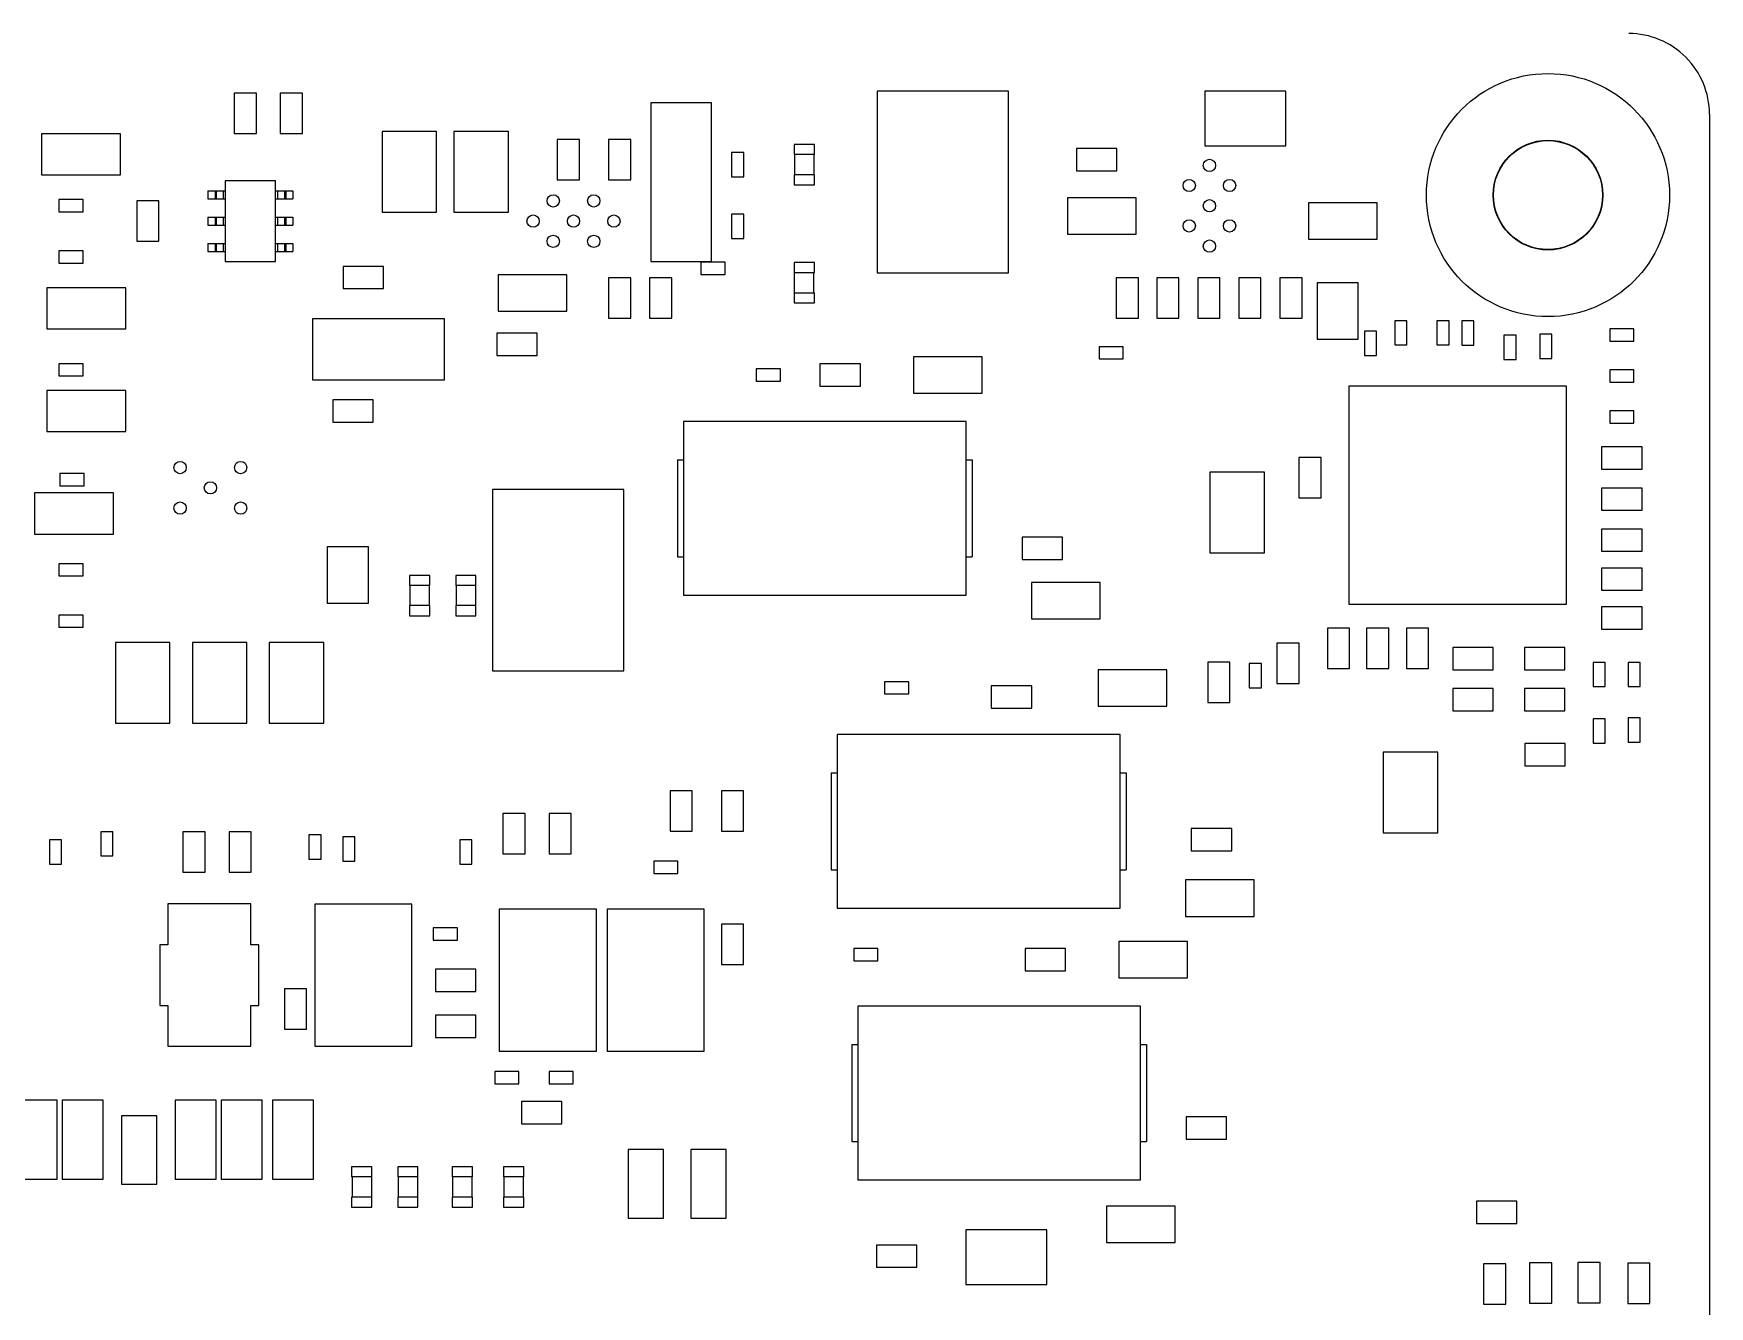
# Model space of a CAD drawing. Header units: millimetres. Extents: x 0 to 420, y 0 to 297.
# Drawn here: x 328.61 to 370.11, y 221.69 to 253.2 of the extents above; entities that cross this region are included whole.
import ezdxf

# ---------------------------------------------------------------- set-up
doc = ezdxf.new("R2010")
doc.units = ezdxf.units.MM

msp = doc.modelspace()

# ---------------------------------------------------------------- linework, layer by layer
at = {"color": 7, "linetype": 'Continuous', "lineweight": 25}
for p, q in [((334.126, 251.727), (333.576, 251.727)), ((333.576, 251.727), (333.576, 250.726)), ((334.126, 250.726), (334.126, 251.727)), ((335.269, 251.727), (334.719, 251.727)), ((334.719, 251.727), (334.719, 250.726)), ((335.269, 250.726), (335.269, 251.727)), ((349.496, 251.773), (349.496, 247.276)), ((352.75, 251.773), (349.496, 251.773)), ((352.75, 247.276), (352.75, 251.773)), ((357.616, 251.774), (357.616, 250.425)), ((359.616, 251.774), (357.616, 251.774)), ((359.616, 250.425), (359.616, 251.774)), ((343.894, 251.488), (343.894, 247.562)), ((345.398, 251.488), (343.894, 251.488)), ((345.398, 247.562), (345.398, 251.488)), ((370.109, 251.204), (370.109, 200.204)), ((328.809, 250.718), (328.809, 249.702)), ((330.765, 250.718), (328.809, 250.718)), ((330.765, 249.702), (330.765, 250.718)), ((333.576, 250.726), (334.126, 250.726)), ((334.719, 250.726), (335.269, 250.726)), ((337.24, 250.779), (337.24, 248.779)), ((338.59, 250.779), (337.24, 250.779)), ((338.59, 248.779), (338.59, 250.779)), ((339.018, 250.779), (339.018, 248.779)), ((340.368, 250.779), (339.018, 250.779)), ((340.368, 248.779), (340.368, 250.779)), ((341.577, 250.584), (341.577, 249.583)), ((342.127, 250.584), (341.577, 250.584)), ((342.127, 249.583), (342.127, 250.584)), ((342.847, 250.584), (342.847, 249.583)), ((343.397, 250.584), (342.847, 250.584)), ((343.397, 249.583), (343.397, 250.584)), ((345.893, 250.256), (345.893, 249.656)), ((346.193, 250.256), (345.893, 250.256)), ((346.193, 249.656), (346.193, 250.256)), ((347.444, 250.456), (347.444, 250.206)), ((347.944, 250.456), (347.444, 250.456)), ((347.944, 250.206), (347.944, 250.456)), ((354.433, 250.359), (354.433, 249.808)), ((355.433, 250.359), (354.433, 250.359)), ((355.433, 249.808), (355.433, 250.359)), ((357.616, 250.425), (359.616, 250.425)), ((347.944, 250.206), (347.444, 250.206)), ((347.454, 250.206), (347.454, 249.706)), ((347.934, 250.206), (347.934, 249.706)), ((328.809, 249.702), (330.765, 249.702)), ((333.353, 249.559), (333.353, 247.559)), ((334.603, 249.559), (333.353, 249.559)), ((334.603, 247.559), (334.603, 249.559)), ((341.577, 249.583), (342.127, 249.583)), ((342.847, 249.583), (343.397, 249.583)), ((345.893, 249.656), (346.193, 249.656)), ((347.444, 249.706), (347.444, 249.456)), ((347.944, 249.706), (347.444, 249.706)), ((347.444, 249.456), (347.944, 249.456)), ((347.944, 249.456), (347.944, 249.706)), ((354.433, 249.808), (355.433, 249.808)), ((329.233, 249.091), (329.233, 248.79)), ((329.833, 249.091), (329.233, 249.091)), ((329.833, 248.79), (329.833, 249.091)), ((331.163, 249.06), (331.163, 248.059)), ((331.713, 249.06), (331.163, 249.06)), ((331.713, 248.059), (331.713, 249.06)), ((332.928, 249.309), (332.928, 249.109)), ((332.928, 249.309), (333.103, 249.309)), ((332.928, 249.109), (333.103, 249.109)), ((333.103, 249.309), (333.103, 249.109)), ((333.103, 249.309), (333.133, 249.309)), ((333.103, 249.109), (333.133, 249.109)), ((333.133, 249.309), (333.133, 249.109)), ((333.133, 249.309), (333.303, 249.309)), ((333.133, 249.109), (333.303, 249.109)), ((333.303, 249.309), (333.303, 249.109)), ((333.303, 249.309), (333.353, 249.309)), ((333.303, 249.109), (333.353, 249.109)), ((334.603, 249.309), (334.653, 249.309)), ((334.603, 249.109), (334.653, 249.109)), ((334.653, 249.309), (334.653, 249.109)), ((334.653, 249.309), (334.823, 249.309)), ((334.653, 249.109), (334.823, 249.109)), ((334.823, 249.309), (334.823, 249.109)), ((334.823, 249.309), (334.853, 249.309)), ((334.823, 249.109), (334.853, 249.109)), ((334.853, 249.309), (334.853, 249.109)), ((334.853, 249.309), (335.028, 249.309)), ((334.853, 249.109), (335.028, 249.109)), ((335.028, 249.309), (335.028, 249.109)), ((355.91, 249.137), (354.21, 249.137)), ((354.21, 249.137), (354.21, 248.236)), ((355.91, 248.236), (355.91, 249.137)), ((360.179, 249.01), (360.179, 248.109)), ((361.879, 249.01), (360.179, 249.01)), ((361.879, 248.109), (361.879, 249.01)), ((329.233, 248.79), (329.833, 248.79)), ((332.928, 248.659), (332.928, 248.459)), ((332.928, 248.659), (333.103, 248.659)), ((333.103, 248.659), (333.103, 248.459)), ((333.103, 248.659), (333.133, 248.659)), ((333.133, 248.659), (333.133, 248.459)), ((333.133, 248.659), (333.303, 248.659)), ((333.303, 248.659), (333.303, 248.459)), ((333.303, 248.659), (333.353, 248.659)), ((334.603, 248.659), (334.653, 248.659)), ((334.653, 248.659), (334.653, 248.459)), ((334.653, 248.659), (334.823, 248.659)), ((334.823, 248.659), (334.823, 248.459)), ((334.823, 248.659), (334.853, 248.659)), ((334.853, 248.659), (334.853, 248.459)), ((334.853, 248.659), (335.028, 248.659)), ((335.028, 248.659), (335.028, 248.459)), ((337.24, 248.779), (338.59, 248.779)), ((339.018, 248.779), (340.368, 248.779)), ((346.193, 248.732), (345.893, 248.732)), ((345.893, 248.732), (345.893, 248.132)), ((346.193, 248.132), (346.193, 248.732)), ((332.928, 248.459), (333.103, 248.459)), ((333.103, 248.459), (333.133, 248.459)), ((333.133, 248.459), (333.303, 248.459)), ((333.303, 248.459), (333.353, 248.459)), ((334.603, 248.459), (334.653, 248.459)), ((334.653, 248.459), (334.823, 248.459)), ((334.823, 248.459), (334.853, 248.459)), ((334.853, 248.459), (335.028, 248.459)), ((354.21, 248.236), (355.91, 248.236)), ((329.233, 247.821), (329.233, 247.52)), ((329.833, 247.821), (329.233, 247.821)), ((329.833, 247.52), (329.833, 247.821)), ((331.163, 248.059), (331.713, 248.059)), ((332.928, 248.009), (332.928, 247.809)), ((332.928, 248.009), (333.103, 248.009)), ((332.928, 247.809), (333.103, 247.809)), ((333.103, 248.009), (333.103, 247.809)), ((333.103, 248.009), (333.133, 248.009)), ((333.103, 247.809), (333.133, 247.809)), ((333.133, 248.009), (333.133, 247.809)), ((333.133, 248.009), (333.303, 248.009)), ((333.133, 247.809), (333.303, 247.809)), ((333.303, 248.009), (333.303, 247.809)), ((333.303, 248.009), (333.353, 248.009)), ((333.303, 247.809), (333.353, 247.809)), ((334.603, 248.009), (334.653, 248.009)), ((334.603, 247.809), (334.653, 247.809)), ((334.653, 248.009), (334.653, 247.809)), ((334.653, 248.009), (334.823, 248.009)), ((334.653, 247.809), (334.823, 247.809)), ((334.823, 248.009), (334.823, 247.809)), ((334.823, 248.009), (334.853, 248.009)), ((334.823, 247.809), (334.853, 247.809)), ((334.853, 248.009), (334.853, 247.809)), ((334.853, 248.009), (335.028, 248.009)), ((334.853, 247.809), (335.028, 247.809)), ((335.028, 248.009), (335.028, 247.809)), ((345.893, 248.132), (346.193, 248.132)), ((360.179, 248.109), (361.879, 248.109)), ((329.233, 247.52), (329.833, 247.52)), ((333.353, 247.559), (334.603, 247.559)), ((336.272, 247.438), (336.272, 246.887)), ((337.272, 247.438), (336.272, 247.438)), ((337.272, 246.887), (337.272, 247.438)), ((343.894, 247.562), (345.398, 247.562)), ((345.133, 247.541), (345.133, 247.241)), ((345.733, 247.541), (345.133, 247.541)), ((345.733, 247.241), (345.733, 247.541)), ((347.444, 247.535), (347.444, 247.285)), ((347.944, 247.535), (347.444, 247.535)), ((347.944, 247.285), (347.944, 247.535)), ((340.113, 247.232), (340.113, 246.331)), ((341.813, 247.232), (340.113, 247.232)), ((341.813, 246.331), (341.813, 247.232)), ((342.847, 247.155), (342.847, 246.154)), ((343.397, 247.155), (342.847, 247.155)), ((343.397, 246.154), (343.397, 247.155)), ((343.863, 247.155), (343.863, 246.154)), ((344.413, 247.155), (343.863, 247.155)), ((344.413, 246.154), (344.413, 247.155)), ((345.133, 247.241), (345.733, 247.241)), ((347.444, 247.285), (347.944, 247.285)), ((347.454, 246.785), (347.454, 247.285)), ((347.934, 246.785), (347.934, 247.285)), ((349.496, 247.276), (352.75, 247.276)), ((355.42, 247.155), (355.42, 246.154)), ((355.97, 247.155), (355.42, 247.155)), ((355.97, 246.154), (355.97, 247.155)), ((356.971, 247.157), (356.421, 247.157)), ((356.421, 247.157), (356.421, 246.157)), ((356.971, 246.157), (356.971, 247.157)), ((357.437, 247.157), (357.437, 246.157)), ((357.987, 247.157), (357.437, 247.157)), ((357.987, 246.157), (357.987, 247.157)), ((358.453, 247.157), (358.453, 246.157)), ((359.003, 247.157), (358.453, 247.157)), ((359.003, 246.157), (359.003, 247.157)), ((359.469, 247.157), (359.469, 246.157)), ((360.019, 247.157), (359.469, 247.157)), ((360.019, 246.157), (360.019, 247.157)), ((361.41, 247.035), (360.394, 247.035)), ((360.394, 247.035), (360.394, 245.638)), ((361.41, 245.638), (361.41, 247.035)), ((328.936, 246.908), (328.936, 245.892)), ((330.892, 246.908), (328.936, 246.908)), ((330.892, 245.892), (330.892, 246.908)), ((336.272, 246.887), (337.272, 246.887)), ((347.444, 246.785), (347.444, 246.535)), ((347.444, 246.785), (347.944, 246.785)), ((347.444, 246.535), (347.944, 246.535)), ((347.944, 246.535), (347.944, 246.785)), ((335.52, 246.137), (335.52, 244.632)), ((338.786, 246.137), (335.52, 246.137)), ((338.786, 244.632), (338.786, 246.137)), ((340.113, 246.331), (341.813, 246.331)), ((342.847, 246.154), (343.397, 246.154)), ((343.863, 246.154), (344.413, 246.154)), ((355.42, 246.154), (355.97, 246.154)), ((356.421, 246.157), (356.971, 246.157)), ((357.437, 246.157), (357.987, 246.157)), ((358.453, 246.157), (359.003, 246.157)), ((359.469, 246.157), (360.019, 246.157)), ((328.936, 245.892), (330.892, 245.892)), ((340.082, 245.787), (340.082, 245.236)), ((341.082, 245.787), (340.082, 245.787)), ((341.082, 245.236), (341.082, 245.787)), ((361.565, 245.834), (361.565, 245.234)), ((361.865, 245.834), (361.565, 245.834)), ((361.865, 245.234), (361.865, 245.834)), ((362.314, 246.093), (362.314, 245.493)), ((362.614, 246.093), (362.314, 246.093)), ((362.614, 245.493), (362.614, 246.093)), ((363.36, 246.093), (363.36, 245.493)), ((363.661, 246.093), (363.36, 246.093)), ((363.661, 245.493), (363.661, 246.093)), ((363.973, 246.091), (363.973, 245.491)), ((364.273, 246.091), (363.973, 246.091)), ((364.273, 245.491), (364.273, 246.091)), ((365.019, 245.735), (365.019, 245.135)), ((365.319, 245.735), (365.019, 245.735)), ((365.319, 245.135), (365.319, 245.735)), ((365.908, 245.761), (365.908, 245.161)), ((366.208, 245.761), (365.908, 245.761)), ((366.208, 245.161), (366.208, 245.761)), ((367.638, 245.89), (367.638, 245.59)), ((368.238, 245.89), (367.638, 245.89)), ((368.238, 245.59), (368.238, 245.89)), ((354.994, 245.448), (354.994, 245.148)), ((355.594, 245.448), (354.994, 245.448)), ((355.594, 245.148), (355.594, 245.448)), ((360.394, 245.638), (361.41, 245.638)), ((362.314, 245.493), (362.614, 245.493)), ((363.36, 245.493), (363.661, 245.493)), ((363.973, 245.491), (364.273, 245.491)), ((367.638, 245.59), (368.238, 245.59)), ((329.233, 245.027), (329.233, 244.726)), ((329.833, 245.027), (329.233, 245.027)), ((329.833, 244.726), (329.833, 245.027)), ((340.082, 245.236), (341.082, 245.236)), ((346.505, 244.9), (346.505, 244.599)), ((347.105, 244.9), (346.505, 244.9)), ((347.105, 244.599), (347.105, 244.9)), ((348.083, 245.025), (348.083, 244.474)), ((349.083, 245.025), (348.083, 245.025)), ((349.083, 244.474), (349.083, 245.025)), ((350.4, 245.2), (350.4, 244.299)), ((352.1, 245.2), (350.4, 245.2)), ((352.1, 244.299), (352.1, 245.2)), ((354.994, 245.148), (355.594, 245.148)), ((361.565, 245.234), (361.865, 245.234)), ((365.019, 245.135), (365.319, 245.135)), ((365.908, 245.161), (366.208, 245.161)), ((367.638, 244.874), (367.638, 244.574)), ((368.238, 244.874), (367.638, 244.874)), ((368.238, 244.574), (368.238, 244.874)), ((329.233, 244.726), (329.833, 244.726)), ((335.52, 244.632), (338.786, 244.632)), ((346.505, 244.599), (347.105, 244.599)), ((348.083, 244.474), (349.083, 244.474)), ((361.175, 244.476), (361.175, 239.079)), ((366.572, 244.476), (361.175, 244.476)), ((366.572, 239.079), (366.572, 244.476)), ((367.638, 244.574), (368.238, 244.574)), ((328.936, 244.368), (328.936, 243.352)), ((330.892, 244.368), (328.936, 244.368)), ((330.892, 243.352), (330.892, 244.368)), ((336.018, 244.136), (336.018, 243.585)), ((337.018, 244.136), (336.018, 244.136)), ((337.018, 243.585), (337.018, 244.136)), ((350.4, 244.299), (352.1, 244.299)), ((367.638, 243.858), (367.638, 243.558)), ((368.238, 243.858), (367.638, 243.858)), ((368.238, 243.558), (368.238, 243.858)), ((328.936, 243.352), (330.892, 243.352)), ((336.018, 243.585), (337.018, 243.585)), ((344.702, 243.597), (344.702, 239.297)), ((351.702, 243.597), (344.702, 243.597)), ((351.702, 239.297), (351.702, 243.597)), ((367.638, 243.558), (368.238, 243.558)), ((367.438, 242.967), (367.438, 242.417)), ((368.438, 242.967), (367.438, 242.967)), ((368.438, 242.417), (368.438, 242.967)), ((344.552, 242.647), (344.552, 240.247)), ((344.552, 242.647), (344.702, 242.647)), ((351.702, 242.647), (351.852, 242.647)), ((351.852, 242.647), (351.852, 240.247)), ((359.941, 242.71), (359.941, 241.709)), ((360.491, 242.71), (359.941, 242.71)), ((360.491, 241.709), (360.491, 242.71)), ((367.438, 242.417), (368.438, 242.417)), ((329.258, 242.309), (329.258, 242.009)), ((329.858, 242.309), (329.258, 242.309)), ((329.258, 242.009), (329.858, 242.009)), ((329.858, 242.009), (329.858, 242.309)), ((357.738, 242.346), (357.738, 240.346)), ((359.088, 242.346), (357.738, 242.346)), ((359.088, 240.346), (359.088, 242.346)), ((328.631, 241.828), (328.631, 240.812)), ((330.587, 241.828), (328.631, 241.828)), ((330.587, 240.812), (330.587, 241.828)), ((339.971, 241.918), (339.971, 237.421)), ((343.225, 241.918), (339.971, 241.918)), ((343.225, 237.421), (343.225, 241.918)), ((359.941, 241.709), (360.491, 241.709)), ((367.438, 241.951), (367.438, 241.401)), ((368.438, 241.951), (367.438, 241.951)), ((368.438, 241.401), (368.438, 241.951)), ((367.438, 241.401), (368.438, 241.401)), ((328.631, 240.812), (330.587, 240.812)), ((354.087, 240.732), (353.087, 240.732)), ((353.087, 240.732), (353.087, 240.182)), ((354.087, 240.182), (354.087, 240.732)), ((367.438, 240.935), (367.438, 240.385)), ((368.438, 240.935), (367.438, 240.935)), ((368.438, 240.385), (368.438, 240.935)), ((336.899, 240.495), (335.883, 240.495)), ((335.883, 240.495), (335.883, 239.098)), ((336.899, 239.098), (336.899, 240.495)), ((357.738, 240.346), (359.088, 240.346)), ((367.438, 240.385), (368.438, 240.385)), ((329.233, 240.074), (329.233, 239.773)), ((329.833, 240.074), (329.233, 240.074)), ((329.833, 239.773), (329.833, 240.074)), ((344.552, 240.247), (344.702, 240.247)), ((351.702, 240.247), (351.852, 240.247)), ((353.087, 240.182), (354.087, 240.182)), ((367.438, 239.97), (367.438, 239.42)), ((368.438, 239.97), (367.438, 239.97)), ((368.438, 239.42), (368.438, 239.97)), ((329.233, 239.773), (329.833, 239.773)), ((337.919, 239.788), (337.919, 239.538)), ((338.419, 239.788), (337.919, 239.788)), ((338.419, 239.538), (337.919, 239.538)), ((337.929, 239.538), (337.929, 239.038)), ((338.409, 239.538), (338.409, 239.038)), ((338.419, 239.538), (338.419, 239.788)), ((339.562, 239.788), (339.062, 239.788)), ((339.062, 239.788), (339.062, 239.538)), ((339.562, 239.538), (339.062, 239.538)), ((339.072, 239.538), (339.072, 239.038)), ((339.552, 239.538), (339.552, 239.038)), ((339.562, 239.538), (339.562, 239.788)), ((353.321, 239.612), (353.321, 238.711)), ((355.021, 239.612), (353.321, 239.612)), ((355.021, 238.711), (355.021, 239.612)), ((335.883, 239.098), (336.899, 239.098)), ((344.702, 239.297), (351.702, 239.297)), ((361.175, 239.079), (366.572, 239.079)), ((367.438, 239.42), (368.438, 239.42)), ((329.233, 238.804), (329.233, 238.503)), ((329.833, 238.804), (329.233, 238.804)), ((329.833, 238.503), (329.833, 238.804)), ((337.919, 239.038), (337.919, 238.788)), ((338.419, 239.038), (337.919, 239.038)), ((337.919, 238.788), (338.419, 238.788)), ((338.419, 238.788), (338.419, 239.038)), ((339.062, 239.038), (339.062, 238.788)), ((339.562, 239.038), (339.062, 239.038)), ((339.062, 238.788), (339.562, 238.788)), ((339.562, 238.788), (339.562, 239.038)), ((353.321, 238.711), (355.021, 238.711)), ((367.438, 239.005), (367.438, 238.455)), ((368.438, 239.005), (367.438, 239.005)), ((368.438, 238.455), (368.438, 239.005)), ((329.233, 238.503), (329.833, 238.503)), ((360.647, 238.483), (360.647, 237.483)), ((361.197, 238.483), (360.647, 238.483)), ((361.197, 237.483), (361.197, 238.483)), ((361.618, 238.483), (361.618, 237.483)), ((362.168, 238.483), (361.618, 238.483)), ((362.168, 237.483), (362.168, 238.483)), ((362.603, 238.483), (362.603, 237.483)), ((363.153, 238.483), (362.603, 238.483)), ((363.153, 237.483), (363.153, 238.483)), ((367.438, 238.455), (368.438, 238.455)), ((330.636, 238.129), (330.636, 236.129)), ((331.986, 238.129), (330.636, 238.129)), ((331.986, 236.129), (331.986, 238.129)), ((332.541, 238.129), (332.541, 236.129)), ((333.891, 238.129), (332.541, 238.129)), ((333.891, 236.129), (333.891, 238.129)), ((334.446, 238.129), (334.446, 236.129)), ((335.796, 238.129), (334.446, 238.129)), ((335.796, 236.129), (335.796, 238.129)), ((359.945, 238.112), (359.395, 238.112)), ((359.395, 238.112), (359.395, 237.112)), ((359.945, 237.112), (359.945, 238.112)), ((363.752, 238.001), (363.752, 237.451)), ((364.752, 238.001), (363.752, 238.001)), ((364.752, 237.451), (364.752, 238.001)), ((365.53, 238.001), (365.53, 237.451)), ((366.53, 238.001), (365.53, 238.001)), ((366.53, 237.451), (366.53, 238.001)), ((339.971, 237.421), (343.225, 237.421)), ((356.672, 237.453), (354.972, 237.453)), ((354.972, 237.453), (354.972, 236.552)), ((356.672, 236.552), (356.672, 237.453)), ((357.683, 237.642), (357.683, 236.642)), ((358.233, 237.642), (357.683, 237.642)), ((358.233, 236.642), (358.233, 237.642)), ((358.712, 237.605), (358.712, 237.005)), ((359.012, 237.605), (358.712, 237.605)), ((359.012, 237.005), (359.012, 237.605)), ((360.647, 237.483), (361.197, 237.483)), ((361.618, 237.483), (362.168, 237.483)), ((362.603, 237.483), (363.153, 237.483)), ((363.752, 237.451), (364.752, 237.451)), ((365.53, 237.451), (366.53, 237.451)), ((367.229, 237.633), (367.229, 237.033)), ((367.529, 237.633), (367.229, 237.633)), ((367.529, 237.033), (367.529, 237.633)), ((368.393, 237.633), (368.092, 237.633)), ((368.092, 237.633), (368.092, 237.033)), ((368.393, 237.033), (368.393, 237.633)), ((349.68, 237.153), (349.68, 236.852)), ((350.28, 237.153), (349.68, 237.153)), ((350.28, 236.852), (350.28, 237.153)), ((352.325, 237.049), (352.325, 236.499)), ((353.325, 237.049), (352.325, 237.049)), ((353.325, 236.499), (353.325, 237.049)), ((358.712, 237.005), (359.012, 237.005)), ((359.395, 237.112), (359.945, 237.112)), ((363.752, 236.985), (363.752, 236.435)), ((364.752, 236.985), (363.752, 236.985)), ((364.752, 236.435), (364.752, 236.985)), ((365.53, 236.985), (365.53, 236.435)), ((366.53, 236.985), (365.53, 236.985)), ((366.53, 236.435), (366.53, 236.985)), ((367.229, 237.033), (367.529, 237.033)), ((368.092, 237.033), (368.393, 237.033)), ((349.68, 236.852), (350.28, 236.852)), ((357.683, 236.642), (358.233, 236.642)), ((352.325, 236.499), (353.325, 236.499)), ((354.972, 236.552), (356.672, 236.552)), ((363.752, 236.435), (364.752, 236.435)), ((365.53, 236.435), (366.53, 236.435)), ((367.229, 236.236), (367.229, 235.636)), ((367.529, 236.236), (367.229, 236.236)), ((367.529, 235.636), (367.529, 236.236)), ((368.092, 236.261), (368.092, 235.661)), ((368.393, 236.261), (368.092, 236.261)), ((368.393, 235.661), (368.393, 236.261)), ((330.636, 236.129), (331.986, 236.129)), ((332.541, 236.129), (333.891, 236.129)), ((334.446, 236.129), (335.796, 236.129)), ((348.512, 235.85), (348.512, 231.55)), ((355.512, 235.85), (348.512, 235.85)), ((355.512, 231.55), (355.512, 235.85)), ((362.031, 235.412), (362.031, 233.412)), ((363.38, 235.412), (362.031, 235.412)), ((363.38, 233.412), (363.38, 235.412)), ((365.533, 235.627), (365.533, 235.076)), ((366.533, 235.627), (365.533, 235.627)), ((366.533, 235.076), (366.533, 235.627)), ((367.229, 235.636), (367.529, 235.636)), ((368.092, 235.661), (368.393, 235.661)), ((348.362, 234.9), (348.362, 232.5)), ((348.362, 234.9), (348.512, 234.9)), ((355.512, 234.9), (355.662, 234.9)), ((355.662, 234.9), (355.662, 232.5)), ((365.533, 235.076), (366.533, 235.076)), ((344.921, 234.455), (344.371, 234.455)), ((344.371, 234.455), (344.371, 233.454)), ((344.921, 233.454), (344.921, 234.455)), ((346.191, 234.455), (345.641, 234.455)), ((345.641, 234.455), (345.641, 233.454)), ((346.191, 233.454), (346.191, 234.455)), ((340.231, 233.896), (340.231, 232.896)), ((340.781, 233.896), (340.231, 233.896)), ((340.781, 232.896), (340.781, 233.896)), ((341.374, 233.896), (341.374, 232.896)), ((341.924, 233.896), (341.374, 233.896)), ((341.924, 232.896), (341.924, 233.896)), ((329.302, 233.238), (329.002, 233.238)), ((329.002, 233.238), (329.002, 232.638)), ((329.302, 232.638), (329.302, 233.238)), ((330.572, 233.442), (330.272, 233.442)), ((330.272, 233.442), (330.272, 232.842)), ((330.572, 232.842), (330.572, 233.442)), ((332.306, 233.439), (332.306, 232.438)), ((332.856, 233.439), (332.306, 233.439)), ((332.856, 232.438), (332.856, 233.439)), ((333.449, 233.439), (333.449, 232.438)), ((333.999, 233.439), (333.449, 233.439)), ((333.999, 232.438), (333.999, 233.439)), ((335.728, 233.365), (335.428, 233.365)), ((335.428, 233.365), (335.428, 232.765)), ((335.728, 232.765), (335.728, 233.365)), ((336.266, 233.315), (336.266, 232.715)), ((336.567, 233.315), (336.266, 233.315)), ((336.567, 232.715), (336.567, 233.315)), ((339.462, 233.238), (339.162, 233.238)), ((339.162, 233.238), (339.162, 232.638)), ((339.462, 232.638), (339.462, 233.238)), ((344.371, 233.454), (344.921, 233.454)), ((345.641, 233.454), (346.191, 233.454)), ((357.278, 233.518), (357.278, 232.968)), ((358.278, 233.518), (357.278, 233.518)), ((358.278, 232.968), (358.278, 233.518)), ((362.031, 233.412), (363.38, 233.412)), ((330.272, 232.842), (330.572, 232.842)), ((340.231, 232.896), (340.781, 232.896)), ((341.374, 232.896), (341.924, 232.896)), ((357.278, 232.968), (358.278, 232.968)), ((329.002, 232.638), (329.302, 232.638)), ((332.306, 232.438), (332.856, 232.438)), ((333.449, 232.438), (333.999, 232.438)), ((335.428, 232.765), (335.728, 232.765)), ((336.266, 232.715), (336.567, 232.715)), ((339.162, 232.638), (339.462, 232.638)), ((343.965, 232.708), (343.965, 232.407)), ((344.565, 232.708), (343.965, 232.708)), ((344.565, 232.407), (344.565, 232.708)), ((348.362, 232.5), (348.512, 232.5)), ((355.512, 232.5), (355.662, 232.5)), ((343.965, 232.407), (344.565, 232.407)), ((357.131, 232.246), (357.131, 231.345)), ((358.831, 232.246), (357.131, 232.246)), ((358.831, 231.345), (358.831, 232.246)), ((331.931, 231.653), (331.931, 230.643)), ((333.993, 231.653), (331.931, 231.653)), ((333.993, 230.643), (333.993, 231.653)), ((335.57, 231.649), (335.57, 228.131)), ((337.974, 231.649), (335.57, 231.649)), ((337.974, 228.131), (337.974, 231.649)), ((340.142, 231.522), (340.142, 228.004)), ((342.546, 231.522), (340.142, 231.522)), ((342.546, 228.004), (342.546, 231.522)), ((342.809, 231.522), (342.809, 228.004)), ((345.213, 231.522), (342.809, 231.522)), ((345.213, 228.004), (345.213, 231.522)), ((348.512, 231.55), (355.512, 231.55)), ((357.131, 231.345), (358.831, 231.345)), ((338.504, 231.057), (338.504, 230.756)), ((339.104, 231.057), (338.504, 231.057)), ((338.504, 230.756), (339.104, 230.756)), ((339.104, 230.756), (339.104, 231.057)), ((345.641, 231.153), (345.641, 230.152)), ((346.191, 231.153), (345.641, 231.153)), ((346.191, 230.152), (346.191, 231.153)), ((331.735, 230.643), (331.735, 229.138)), ((331.931, 230.643), (331.735, 230.643)), ((334.189, 230.643), (333.993, 230.643)), ((334.189, 229.138), (334.189, 230.643)), ((348.918, 230.549), (348.918, 230.248)), ((349.518, 230.549), (348.918, 230.549)), ((349.518, 230.248), (349.518, 230.549)), ((353.163, 230.547), (353.163, 229.996)), ((354.163, 230.547), (353.163, 230.547)), ((354.163, 229.996), (354.163, 230.547)), ((357.18, 230.722), (355.48, 230.722)), ((355.48, 230.722), (355.48, 229.821)), ((357.18, 229.821), (357.18, 230.722)), ((339.558, 230.039), (338.558, 230.039)), ((338.558, 230.039), (338.558, 229.488)), ((339.558, 229.488), (339.558, 230.039)), ((345.641, 230.152), (346.191, 230.152)), ((348.918, 230.248), (349.518, 230.248)), ((353.163, 229.996), (354.163, 229.996)), ((335.371, 229.552), (334.821, 229.552)), ((334.821, 229.552), (334.821, 228.552)), ((335.371, 228.552), (335.371, 229.552)), ((355.48, 229.821), (357.18, 229.821)), ((331.735, 229.138), (331.931, 229.138)), ((331.931, 229.138), (331.931, 228.128)), ((333.993, 229.138), (334.189, 229.138)), ((333.993, 228.128), (333.993, 229.138)), ((338.558, 229.488), (339.558, 229.488)), ((349.02, 229.119), (349.02, 224.819)), ((356.02, 229.119), (349.02, 229.119)), ((356.02, 224.819), (356.02, 229.119)), ((338.558, 228.896), (338.558, 228.345)), ((339.558, 228.896), (338.558, 228.896)), ((339.558, 228.345), (339.558, 228.896)), ((334.821, 228.552), (335.371, 228.552)), ((338.558, 228.345), (339.558, 228.345)), ((331.931, 228.128), (333.993, 228.128)), ((335.57, 228.131), (337.974, 228.131)), ((340.142, 228.004), (342.546, 228.004)), ((342.809, 228.004), (345.213, 228.004)), ((348.87, 228.169), (348.87, 225.769)), ((348.87, 228.169), (349.02, 228.169)), ((356.02, 228.169), (356.17, 228.169)), ((356.17, 228.169), (356.17, 225.769)), ((340.028, 227.501), (340.028, 227.2)), ((340.628, 227.501), (340.028, 227.501)), ((340.628, 227.2), (340.628, 227.501)), ((341.374, 227.501), (341.374, 227.2)), ((341.974, 227.501), (341.374, 227.501)), ((341.974, 227.2), (341.974, 227.501)), ((340.028, 227.2), (340.628, 227.2)), ((341.374, 227.2), (341.974, 227.2)), ((329.192, 226.792), (328.176, 226.792)), ((329.192, 224.837), (329.192, 226.792)), ((329.319, 226.792), (329.319, 224.837)), ((330.335, 226.792), (329.319, 226.792)), ((330.335, 224.837), (330.335, 226.792)), ((332.113, 226.792), (332.113, 224.837)), ((333.129, 226.792), (332.113, 226.792)), ((333.129, 224.837), (333.129, 226.792)), ((333.256, 226.792), (333.256, 224.837)), ((334.272, 226.792), (333.256, 226.792)), ((334.272, 224.837), (334.272, 226.792)), ((334.526, 226.792), (334.526, 224.837)), ((335.542, 226.792), (334.526, 226.792)), ((335.542, 224.837), (335.542, 226.792)), ((340.691, 226.762), (340.691, 226.212)), ((341.692, 226.762), (340.691, 226.762)), ((341.692, 226.212), (341.692, 226.762)), ((330.789, 226.41), (330.789, 224.711)), ((331.659, 226.41), (330.789, 226.41)), ((331.659, 224.711), (331.659, 226.41)), ((340.691, 226.212), (341.692, 226.212)), ((357.151, 226.381), (357.151, 225.831)), ((358.151, 226.381), (357.151, 226.381)), ((358.151, 225.831), (358.151, 226.381)), ((348.87, 225.769), (349.02, 225.769)), ((356.02, 225.769), (356.17, 225.769)), ((357.151, 225.831), (358.151, 225.831)), ((343.336, 225.572), (343.336, 223.872)), ((344.206, 225.572), (343.336, 225.572)), ((344.206, 223.872), (344.206, 225.572)), ((344.886, 225.572), (344.886, 223.872)), ((345.756, 225.572), (344.886, 225.572)), ((345.756, 223.872), (345.756, 225.572)), ((336.485, 225.146), (336.485, 224.896)), ((336.985, 225.146), (336.485, 225.146)), ((336.985, 224.896), (336.985, 225.146)), ((338.128, 225.146), (337.628, 225.146)), ((337.628, 225.146), (337.628, 224.896)), ((338.128, 224.896), (338.128, 225.146)), ((338.975, 225.146), (338.975, 224.896)), ((339.475, 225.146), (338.975, 225.146)), ((339.475, 224.896), (339.475, 225.146)), ((340.745, 225.146), (340.245, 225.146)), ((340.245, 225.146), (340.245, 224.896)), ((340.745, 224.896), (340.745, 225.146)), ((328.176, 224.837), (329.192, 224.837)), ((329.319, 224.837), (330.335, 224.837)), ((330.789, 224.711), (331.659, 224.711)), ((332.113, 224.837), (333.129, 224.837)), ((333.256, 224.837), (334.272, 224.837)), ((334.526, 224.837), (335.542, 224.837)), ((336.985, 224.896), (336.485, 224.896)), ((336.495, 224.896), (336.495, 224.396)), ((336.975, 224.896), (336.975, 224.396)), ((338.128, 224.896), (337.628, 224.896)), ((337.638, 224.896), (337.638, 224.396)), ((338.118, 224.896), (338.118, 224.396)), ((339.475, 224.896), (338.975, 224.896)), ((338.985, 224.896), (338.985, 224.396)), ((339.465, 224.896), (339.465, 224.396)), ((340.745, 224.896), (340.245, 224.896)), ((340.255, 224.896), (340.255, 224.396)), ((340.735, 224.896), (340.735, 224.396)), ((349.02, 224.819), (356.02, 224.819)), ((336.485, 224.396), (336.485, 224.146)), ((336.985, 224.396), (336.485, 224.396)), ((336.485, 224.146), (336.985, 224.146)), ((336.985, 224.146), (336.985, 224.396)), ((337.628, 224.396), (337.628, 224.146)), ((338.128, 224.396), (337.628, 224.396)), ((337.628, 224.146), (338.128, 224.146)), ((338.128, 224.146), (338.128, 224.396)), ((338.975, 224.396), (338.975, 224.146)), ((339.475, 224.396), (338.975, 224.396)), ((338.975, 224.146), (339.475, 224.146)), ((339.475, 224.146), (339.475, 224.396)), ((340.245, 224.396), (340.245, 224.146)), ((340.745, 224.396), (340.245, 224.396)), ((340.245, 224.146), (340.745, 224.146)), ((340.745, 224.146), (340.745, 224.396)), ((356.875, 224.168), (355.175, 224.168)), ((355.175, 224.168), (355.175, 223.268)), ((356.875, 223.268), (356.875, 224.168)), ((364.339, 224.29), (364.339, 223.74)), ((365.339, 224.29), (364.339, 224.29)), ((365.339, 223.74), (365.339, 224.29)), ((343.336, 223.872), (344.206, 223.872)), ((344.886, 223.872), (345.756, 223.872)), ((364.339, 223.74), (365.339, 223.74)), ((351.698, 223.58), (351.698, 222.231)), ((353.698, 223.58), (351.698, 223.58)), ((353.698, 222.231), (353.698, 223.58)), ((349.48, 223.206), (349.48, 222.656)), ((350.48, 223.206), (349.48, 223.206)), ((350.48, 222.656), (350.48, 223.206)), ((355.175, 223.268), (356.875, 223.268)), ((349.48, 222.656), (350.48, 222.656)), ((365.063, 222.745), (364.513, 222.745)), ((364.513, 222.745), (364.513, 221.745)), ((365.063, 221.745), (365.063, 222.745)), ((365.654, 222.768), (365.654, 221.768)), ((366.204, 222.768), (365.654, 222.768)), ((366.204, 221.768), (366.204, 222.768)), ((366.852, 222.776), (366.852, 221.775)), ((367.403, 222.776), (366.852, 222.776)), ((367.403, 221.775), (367.403, 222.776)), ((368.635, 222.76), (368.084, 222.76)), ((368.084, 222.76), (368.084, 221.76)), ((368.635, 221.76), (368.635, 222.76)), ((351.698, 222.231), (353.698, 222.231)), ((364.513, 221.745), (365.063, 221.745)), ((365.654, 221.768), (366.204, 221.768)), ((366.852, 221.775), (367.403, 221.775)), ((368.084, 221.76), (368.635, 221.76))]:
    msp.add_line(p, q, dxfattribs=at)
for centre, radius in [((366.109, 249.204), 3.01), ((366.109, 249.204), 1.359), ((366.109, 249.204), 1.35), ((357.727, 249.94), 0.152), ((357.227, 249.441), 0.152), ((358.227, 249.441), 0.152), ((341.479, 249.06), 0.152), ((342.479, 249.06), 0.152), ((357.727, 248.94), 0.152), ((340.979, 248.559), 0.152), ((341.979, 248.559), 0.152), ((342.979, 248.559), 0.152), ((341.479, 248.059), 0.152), ((342.479, 248.059), 0.152), ((357.227, 248.44), 0.152), ((358.227, 248.44), 0.152), ((357.727, 247.94), 0.152), ((332.237, 242.456), 0.152), ((333.737, 242.456), 0.152), ((332.987, 241.955), 0.152), ((332.237, 241.455), 0.152), ((333.737, 241.455), 0.152)]:
    msp.add_circle(centre, radius, dxfattribs=at)
msp.add_arc((368.109, 251.204), 2, 359.9985, 90.0015, dxfattribs=at)

doc.saveas('drawing.dxf')
